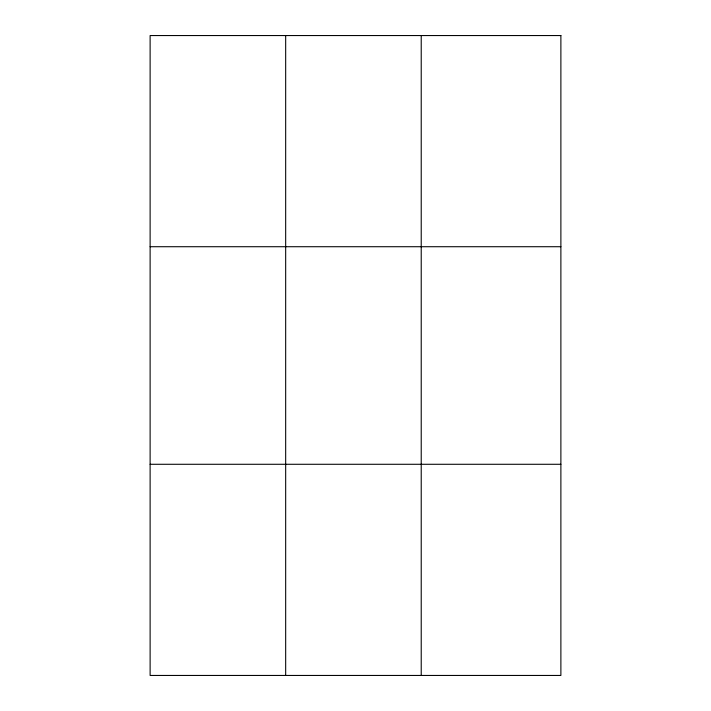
<?xml version="1.0" encoding="UTF-8"?>
<svg xmlns="http://www.w3.org/2000/svg" width="711" height="711" viewBox="0 0 711 711"><rect width="100%" height="100%" fill="white"/><g stroke="black" fill="none" stroke-linecap="round" stroke-linejoin="round"><path stroke-width="1.07" d="M285.671 675.45L285.671 35.55M421.223 675.45L421.223 35.55M150.119 246.717L560.881 246.717M150.119 464.283L560.881 464.283M560.881 35.55L560.881 675.45L150.119 675.45L150.119 35.55L560.881 35.55"/></g></svg>
